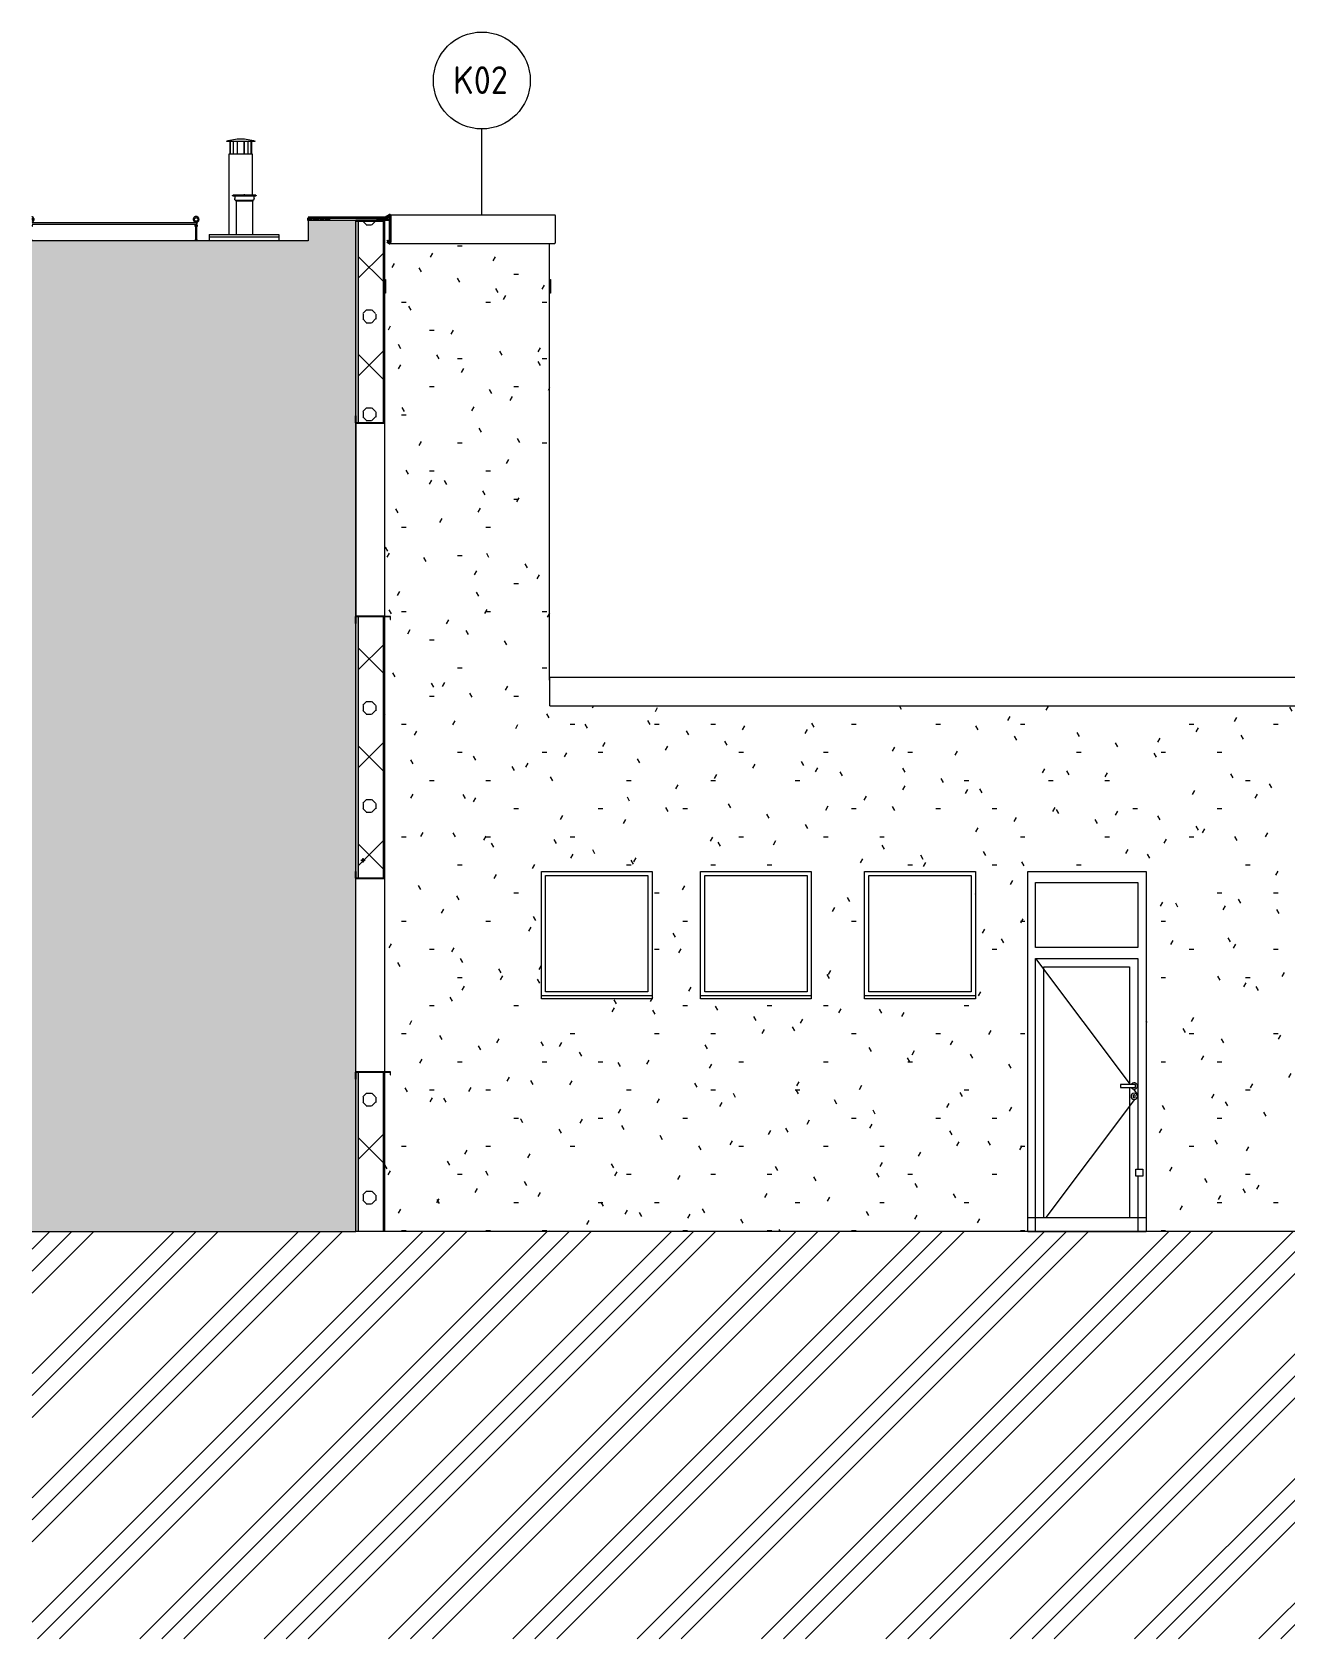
# Model space of a CAD drawing. Header units: millimetres. Extents: x -19993 to 479964, y -45352 to 20466.
# Drawn here: x 161221 to 170269, y -713 to 10891 of the extents above; entities that cross this region are included whole.
import ezdxf

# ---------------------------------------------------------------- set-up
doc = ezdxf.new("R2010")
doc.units = ezdxf.units.MM
for name, color, linetype, lineweight in [('A-DETL-GENF', 92, 'Continuous', 9), ('A-DETL-THIN', 151, 'Continuous', 9), ('A-FLOR', 192, 'Continuous', 9), ('A-FLOR-HRAL', 11, 'Continuous', 9), ('A-GENM', 13, 'Continuous', 9), ('A-GLAZ', 151, 'Continuous', 9), ('A-ROOF', 132, 'Continuous', 9), ('A-ROOF-IDEN', 132, 'Continuous', 9), ('A-ROOF-MCUT', 132, 'Continuous', 35), ('A-ROOF-OTLN', 132, 'Continuous', 9), ('A-ROOF-PATT', 132, 'Continuous', 35), ('A-WALL', 113, 'Continuous', 9), ('A-WALL-PATT', 111, 'Continuous', 25), ('E-POWR-CNTR', 130, 'Continuous', 9), ('E-POWR-RISE', 130, 'Continuous', 9), ('M-EQPM', 50, 'Continuous', 9), ('M-HVAC-CDFF', 50, 'Continuous', 9), ('Q-SPCQ', 91, 'Continuous', 9)]:
    doc.layers.add(name, color=color, linetype=linetype, lineweight=lineweight)
doc.styles.add('ISOCPEUR', font='isocpeur.ttf', dxfattribs={"width": 0.9, "height": 200})
pattern_1 = [(0, (246386.84, 0), (812.8, 203.2), [33.528, -576.072, 33.528, -576.072, -3251.2]), (0, (246386.84, 0), (812.8, 203.2), [-1219.2, 33.528, -1185.672, 33.528, -576.072, -1422.4]), (0, (246386.84, 0), (812.8, 203.2), [-3048, 33.528, -372.872, 33.528, -982.472]), (120, (246691.64, 101.6), (-582.37636, 602.30545), [33.528, -576.072, 33.528, -576.072, -3251.2]), (120, (246691.64, 101.6), (-582.37636, 602.30545), [-1219.2, 33.528, -1185.672, 33.528, -576.072, -1422.4]), (120, (246691.64, 101.6), (-582.37636, 602.30545), [-3048, 33.528, -372.872, 33.528, -982.472]), (240, (246793.24, 508), (-230.42364, -805.50545), [33.528, -576.072, 33.528, -576.072, -3251.2]), (240, (246793.24, 508), (-230.42364, -805.50545), [-1219.2, 33.528, -1185.672, 33.528, -576.072, -1422.4]), (240, (246793.24, 508), (-230.42364, -805.50545), [-3048, 33.528, -372.872, 33.528, -982.472])]
pattern_2 = [(45, (246386.84, 0), (0, 707.1054), []), (315, (246386.84, 0), (707.1054, 0), []), (270, (246694.2, 19.13), (353.543, -353.543), [38.278, -668.833]), (270, (246786.6, 19.13), (353.543, -353.543), [38.278, -668.833]), (0, (246720, 46.2), (353.543, 353.543), [38.278, -668.833]), (0, (246720, -46.2), (353.543, 353.543), [38.278, -668.833]), (45, (246694.2, 19.13), (0, 707.1054), [38.278, -461.721]), (45, (246759.53, -46.2), (0, 707.1054), [38.278, -461.721]), (315, (246759.53, 46.2), (707.1054, 0), [38.278, -461.721]), (315, (246694.2, -19.13), (707.1054, 0), [38.278, -461.721])]

# ---------------------------------------------------------------- blocks, each defined once
blk = doc.blocks.new('OKNO_1k_nadsvetlik - OKNO_1k_nadsvetlik_900 x 1500-1969459-VB2-Z-Nový')
at = {"layer": 'A-GLAZ', "lineweight": 25}
for p, q in [((-17334, 4780), (-17334, 4830)), ((-17334, 3330), (-17334, 3380))]:
    blk.add_line(p, q, dxfattribs=at)
at = {"layer": 'A-GLAZ'}
blk.add_line((-17334, 3382), (-17334, 4780), dxfattribs=at)
blk = doc.blocks.new('parapet_ext - parapet_ext-1802001-VB2-Z-Nový')
at = {"layer": 'Q-SPCQ'}
for p, q in [((-17085, 3382), (-17335, 3382)), ((-17335, 3380), (-17087, 3380)), ((-17087, 3380), (-17087, 3360)), ((-17085, 3360), (-17085, 3382)), ((-17087, 3360), (-17085, 3360))]:
    blk.add_line(p, q, dxfattribs=at)
blk = doc.blocks.new('OKNO_1k_nadsvetlik - OKNO_1k_nadsvetlik_900 x 1500-1969499-VB2-Z-Nový')
at = {"layer": 'A-GLAZ', "lineweight": 25}
for p, q in [((-17334, 8070), (-17334, 8120)), ((-17334, 6620), (-17334, 6670))]:
    blk.add_line(p, q, dxfattribs=at)
at = {"layer": 'A-GLAZ'}
blk.add_line((-17334, 8070), (-17334, 6672), dxfattribs=at)
blk = doc.blocks.new('parapet_ext - parapet_ext-1802020-VB2-Z-Nový')
at = {"layer": 'Q-SPCQ'}
for p, q in [((-17085, 6672), (-17335, 6672)), ((-17335, 6670), (-17087, 6670)), ((-17087, 6670), (-17087, 6650)), ((-17087, 6650), (-17085, 6650)), ((-17085, 6650), (-17085, 6672))]:
    blk.add_line(p, q, dxfattribs=at)
blk = doc.blocks.new('Zábradlí - Záchytný systém kotva-1301747-VB2-Z-Nový')
at = {"layer": 'A-FLOR-HRAL'}
for p, q in [((-18498, 9497), (-18498, 9489)), ((-18498, 9497), (-18498, 9497)), ((-18478, 9497), (-18498, 9497)), ((-18498, 9489), (-18478, 9489)), ((-18498, 9489), (-18498, 9489)), ((-18493, 9489), (-18493, 9386)), ((-18483, 9386), (-18483, 9489)), ((-18478, 9497), (-18479, 9497)), ((-18479, 9489), (-18478, 9489)), ((-18478, 9489), (-18478, 9497)), ((-18500, 9386), (-18500, 9384)), ((-18500, 9386), (-18500, 9386)), ((-18476, 9386), (-18500, 9386)), ((-18476, 9386), (-18477, 9386)), ((-18476, 9384), (-18476, 9386))]:
    blk.add_line(p, q, dxfattribs=at)
at = {"layer": 'A-FLOR-HRAL', "flags": 128}
for points in [[(-18467, 9539), (-18467, 9540), (-18468, 9541), (-18468, 9541), (-18468, 9542), (-18468, 9543), (-18468, 9544), (-18468, 9545), (-18468, 9545), (-18469, 9546), (-18469, 9547), (-18469, 9548), (-18470, 9548), (-18470, 9549), (-18471, 9550), (-18471, 9551), (-18472, 9551), (-18472, 9552), (-18473, 9553), (-18473, 9553), (-18474, 9554), (-18474, 9554), (-18475, 9555), (-18476, 9555), (-18476, 9556), (-18477, 9556), (-18478, 9557), (-18478, 9557), (-18479, 9558), (-18480, 9558), (-18481, 9558), (-18482, 9559), (-18482, 9559), (-18483, 9559), (-18484, 9559), (-18485, 9559), (-18486, 9560), (-18486, 9560), (-18487, 9560), (-18488, 9560), (-18489, 9560), (-18490, 9560), (-18491, 9560), (-18491, 9560), (-18492, 9559), (-18493, 9559), (-18494, 9559), (-18495, 9559), (-18495, 9558), (-18496, 9558), (-18497, 9558), (-18498, 9557), (-18499, 9557), (-18499, 9557), (-18500, 9556), (-18501, 9556), (-18501, 9555), (-18502, 9555), (-18503, 9554), (-18503, 9554), (-18504, 9553), (-18504, 9552), (-18505, 9552), (-18505, 9551), (-18506, 9550), (-18506, 9550), (-18507, 9549), (-18507, 9548), (-18507, 9547), (-18508, 9547), (-18508, 9546), (-18508, 9545), (-18509, 9544), (-18509, 9543), (-18509, 9543), (-18509, 9542), (-18509, 9541), (-18509, 9540), (-18509, 9539), (-18509, 9539)], [(-18509, 9539), (-18509, 9538), (-18509, 9537), (-18509, 9536), (-18509, 9536), (-18509, 9535), (-18509, 9534), (-18508, 9533), (-18508, 9532), (-18508, 9531), (-18508, 9531), (-18507, 9530), (-18507, 9529), (-18506, 9528), (-18506, 9528), (-18506, 9527), (-18505, 9526), (-18505, 9526), (-18504, 9525), (-18504, 9524), (-18503, 9524), (-18502, 9523), (-18502, 9523), (-18501, 9522), (-18500, 9522), (-18500, 9521), (-18499, 9521), (-18498, 9520), (-18497, 9520), (-18497, 9520), (-18496, 9519), (-18495, 9519), (-18494, 9519), (-18494, 9519), (-18493, 9518), (-18492, 9518), (-18491, 9518), (-18490, 9518), (-18489, 9518), (-18489, 9518), (-18488, 9518), (-18487, 9518), (-18486, 9518), (-18485, 9518), (-18484, 9518), (-18484, 9518), (-18483, 9519), (-18482, 9519), (-18481, 9519), (-18480, 9519), (-18480, 9520), (-18479, 9520), (-18478, 9521), (-18477, 9521), (-18477, 9521), (-18476, 9522), (-18475, 9522), (-18475, 9523), (-18474, 9524), (-18474, 9524), (-18473, 9525), (-18472, 9525), (-18472, 9526), (-18471, 9527), (-18471, 9527), (-18470, 9528), (-18470, 9529), (-18470, 9530), (-18469, 9530), (-18469, 9531), (-18469, 9532), (-18468, 9533), (-18468, 9533), (-18468, 9534), (-18468, 9535), (-18468, 9536), (-18468, 9537), (-18467, 9538), (-18467, 9538), (-18467, 9539)], [(-18501, 9539), (-18501, 9539), (-18501, 9540), (-18501, 9540), (-18501, 9541), (-18501, 9541), (-18501, 9542), (-18501, 9542), (-18501, 9543), (-18500, 9543), (-18500, 9544), (-18500, 9544), (-18500, 9545), (-18500, 9545), (-18499, 9546), (-18499, 9546), (-18499, 9547), (-18498, 9547), (-18498, 9547), (-18498, 9548), (-18497, 9548), (-18497, 9548), (-18497, 9549), (-18496, 9549), (-18496, 9549), (-18495, 9550), (-18495, 9550), (-18494, 9550), (-18494, 9550), (-18493, 9551), (-18493, 9551), (-18493, 9551), (-18492, 9551), (-18492, 9551), (-18491, 9551), (-18491, 9552), (-18490, 9552), (-18490, 9552), (-18489, 9552), (-18488, 9552), (-18488, 9552), (-18487, 9552), (-18487, 9552), (-18486, 9552), (-18486, 9552), (-18485, 9551), (-18485, 9551), (-18484, 9551), (-18484, 9551), (-18483, 9551), (-18483, 9551), (-18483, 9550), (-18482, 9550), (-18482, 9550), (-18481, 9550), (-18481, 9549), (-18480, 9549), (-18480, 9549), (-18480, 9548), (-18479, 9548), (-18479, 9548), (-18478, 9547), (-18478, 9547), (-18478, 9546), (-18478, 9546), (-18477, 9545), (-18477, 9545), (-18477, 9545), (-18477, 9544), (-18476, 9544), (-18476, 9543), (-18476, 9543), (-18476, 9542), (-18476, 9542), (-18476, 9541), (-18476, 9541), (-18476, 9540), (-18475, 9540), (-18475, 9539), (-18475, 9539)], [(-18475, 9539), (-18475, 9538), (-18475, 9538), (-18476, 9537), (-18476, 9537), (-18476, 9536), (-18476, 9536), (-18476, 9535), (-18476, 9535), (-18476, 9534), (-18476, 9534), (-18477, 9533), (-18477, 9533), (-18477, 9532), (-18477, 9532), (-18478, 9532), (-18478, 9531), (-18478, 9531), (-18479, 9530), (-18479, 9530), (-18479, 9530), (-18480, 9529), (-18480, 9529), (-18481, 9529), (-18481, 9528), (-18481, 9528), (-18482, 9528), (-18482, 9527), (-18483, 9527), (-18483, 9527), (-18484, 9527), (-18484, 9527), (-18485, 9526), (-18485, 9526), (-18486, 9526), (-18486, 9526), (-18487, 9526), (-18487, 9526), (-18488, 9526), (-18488, 9526), (-18489, 9526), (-18489, 9526), (-18490, 9526), (-18490, 9526), (-18491, 9526), (-18491, 9526), (-18492, 9526), (-18492, 9527), (-18493, 9527), (-18493, 9527), (-18494, 9527), (-18494, 9527), (-18495, 9528), (-18495, 9528), (-18496, 9528), (-18496, 9528), (-18496, 9529), (-18497, 9529), (-18497, 9529), (-18498, 9530), (-18498, 9530), (-18498, 9531), (-18499, 9531), (-18499, 9531), (-18499, 9532), (-18499, 9532), (-18500, 9533), (-18500, 9533), (-18500, 9534), (-18500, 9534), (-18501, 9535), (-18501, 9535), (-18501, 9536), (-18501, 9536), (-18501, 9537), (-18501, 9537), (-18501, 9538), (-18501, 9538), (-18501, 9539), (-18501, 9539)]]:
    blk.add_lwpolyline(points, dxfattribs=at)
blk = doc.blocks.new('Zábradlí - Záchytný systém kotva-V25-VB2-Z-Nový')
at = {"layer": 'A-FLOR-HRAL'}
for p, q in [((-19670, 9489), (-19670, 9497)), ((-19670, 9497), (-19670, 9497)), ((-19670, 9489), (-19670, 9489)), ((-19668, 9384), (-19668, 9386)), ((-19668, 9386), (-19668, 9386))]:
    blk.add_line(p, q, dxfattribs=at)
at = {"layer": 'A-FLOR-HRAL', "flags": 128}
for points in [[(-19673, 9545), (-19673, 9545), (-19673, 9544), (-19672, 9544), (-19672, 9543), (-19672, 9542), (-19672, 9542), (-19672, 9541), (-19672, 9541), (-19672, 9540), (-19672, 9540), (-19672, 9539), (-19672, 9539)], [(-19672, 9539), (-19672, 9538), (-19672, 9538), (-19672, 9537), (-19672, 9537), (-19672, 9536), (-19672, 9536), (-19672, 9535), (-19672, 9534), (-19672, 9534), (-19673, 9533), (-19673, 9533), (-19673, 9533)]]:
    blk.add_lwpolyline(points, dxfattribs=at)
blk = doc.blocks.new('Zábradlí - Záchytný systém kotva-V26-VB2-Z-Nový')
at = {"layer": 'A-FLOR-HRAL'}
for p, q in [((-19670, 9497), (-19673, 9497)), ((-19673, 9489), (-19670, 9489)), ((-19670, 9489), (-19670, 9497)), ((-19670, 9497), (-19670, 9497)), ((-19670, 9489), (-19670, 9489)), ((-19668, 9386), (-19673, 9386)), ((-19668, 9384), (-19668, 9386)), ((-19668, 9386), (-19668, 9386))]:
    blk.add_line(p, q, dxfattribs=at)
at = {"layer": 'A-FLOR-HRAL', "flags": 128}
for points in [[(-19659, 9539), (-19659, 9540), (-19659, 9541), (-19659, 9541), (-19659, 9542), (-19659, 9543), (-19659, 9544), (-19660, 9545), (-19660, 9545), (-19660, 9546), (-19661, 9547), (-19661, 9548), (-19661, 9548), (-19662, 9549), (-19662, 9550), (-19663, 9551), (-19663, 9551), (-19664, 9552), (-19664, 9553), (-19665, 9553), (-19665, 9554), (-19666, 9554), (-19666, 9555), (-19667, 9555), (-19668, 9556), (-19668, 9556), (-19669, 9557), (-19670, 9557), (-19671, 9558), (-19671, 9558), (-19672, 9558), (-19673, 9559)], [(-19673, 9550), (-19673, 9550), (-19672, 9549), (-19672, 9549), (-19671, 9549), (-19671, 9548), (-19671, 9548), (-19670, 9548), (-19670, 9547), (-19670, 9547), (-19669, 9546), (-19669, 9546), (-19669, 9545), (-19668, 9545), (-19668, 9545), (-19668, 9544), (-19668, 9544), (-19668, 9543), (-19667, 9543), (-19667, 9542), (-19667, 9542), (-19667, 9541), (-19667, 9541), (-19667, 9540), (-19667, 9540), (-19667, 9539), (-19667, 9539)], [(-19667, 9539), (-19667, 9538), (-19667, 9538), (-19667, 9537), (-19667, 9537), (-19667, 9536), (-19667, 9536), (-19667, 9535), (-19668, 9535), (-19668, 9534), (-19668, 9534), (-19668, 9533), (-19668, 9533), (-19669, 9532), (-19669, 9532), (-19669, 9532), (-19669, 9531), (-19670, 9531), (-19670, 9530), (-19670, 9530), (-19671, 9530), (-19671, 9529), (-19672, 9529), (-19672, 9529), (-19672, 9528), (-19673, 9528)], [(-19673, 9519), (-19673, 9519), (-19672, 9519), (-19671, 9520), (-19670, 9520), (-19670, 9521), (-19669, 9521), (-19668, 9521), (-19667, 9522), (-19667, 9522), (-19666, 9523), (-19666, 9524), (-19665, 9524), (-19664, 9525), (-19664, 9525), (-19663, 9526), (-19663, 9527), (-19662, 9527), (-19662, 9528), (-19661, 9529), (-19661, 9530), (-19661, 9530), (-19660, 9531), (-19660, 9532), (-19660, 9533), (-19660, 9533), (-19659, 9534), (-19659, 9535), (-19659, 9536), (-19659, 9537), (-19659, 9538), (-19659, 9538), (-19659, 9539)]]:
    blk.add_lwpolyline(points, dxfattribs=at)
blk = doc.blocks.new('Zábradlí - Zábradlí-1236183-VB2-Z-Nový')
at = {"layer": 'A-FLOR-HRAL'}
for p, q in [((-18488, 9515), (-19673, 9515)), ((-19673, 9505), (-18488, 9505))]:
    blk.add_line(p, q, dxfattribs=at)
for points, knots in [([(-18488, 9515), (-18488, 9515), (-18488, 9515), (-18487, 9515), (-18486, 9515), (-18486, 9514), (-18485, 9514), (-18484, 9513), (-18483, 9511), (-18483, 9510), (-18483, 9510)], [0.5, 0.5, 0.5, 0.5, 0.5416667, 0.5833333, 0.625, 0.6666667, 0.75, 0.8333333, 0.9166667, 1, 1, 1, 1]), ([(-18483, 9510), (-18483, 9510), (-18483, 9509), (-18484, 9507), (-18485, 9506), (-18486, 9506), (-18486, 9505), (-18487, 9505), (-18488, 9505), (-18488, 9505), (-18488, 9505)], [0, 0, 0, 0, 0.0833333, 0.1666667, 0.25, 0.3333333, 0.375, 0.4166667, 0.4583333, 0.5, 0.5, 0.5, 0.5])]:
    blk.add_open_spline(points, degree=3, knots=knots, dxfattribs=at)
for name in ['Zábradlí - Záchytný systém kotva-V26-VB2-Z-Nový', 'Zábradlí - Záchytný systém kotva-V25-VB2-Z-Nový', 'Zábradlí - Záchytný systém kotva-1301747-VB2-Z-Nový']:
    blk.add_blockref(name, (0, 0))
blk = doc.blocks.new('Typ horního madla - Horní madlo_Vnitřní_-1236188-VB2-Z-Nový')
at = {"layer": 'A-FLOR-HRAL'}
for p, q in [((-18488, 9515), (-19673, 9515)), ((-19673, 9505), (-18488, 9505))]:
    blk.add_line(p, q, dxfattribs=at)
for points, knots in [([(-18488, 9515), (-18488, 9515), (-18488, 9515), (-18487, 9515), (-18486, 9515), (-18486, 9514), (-18485, 9514), (-18484, 9513), (-18483, 9511), (-18483, 9510), (-18483, 9510)], [0.5, 0.5, 0.5, 0.5, 0.5416667, 0.5833333, 0.625, 0.6666667, 0.75, 0.8333333, 0.9166667, 1, 1, 1, 1]), ([(-18483, 9510), (-18483, 9510), (-18483, 9509), (-18484, 9507), (-18485, 9506), (-18486, 9506), (-18486, 9505), (-18487, 9505), (-18488, 9505), (-18488, 9505), (-18488, 9505)], [0, 0, 0, 0, 0.0833333, 0.1666667, 0.25, 0.3333333, 0.375, 0.4166667, 0.4583333, 0.5, 0.5, 0.5, 0.5])]:
    blk.add_open_spline(points, degree=3, knots=knots, dxfattribs=at)
blk = doc.blocks.new('OKNO_dvere vchod_1k_nadsvetlik - vstupni dvere 1100_2435 2-1384119-VB2-Z-Nový')
at = {"layer": 'A-GLAZ'}
for p, q in [((-12426, 4280), (-12426, 4750)), ((-12426, 4750), (-11686, 4750)), ((-11686, 4750), (-11686, 4280)), ((-11686, 4280), (-12426, 4280)), ((-12426, 2230), (-12426, 4200)), ((-12426, 4200), (-11686, 4200)), ((-12426, 4200), (-11742, 3290)), ((-11686, 4200), (-11686, 2680)), ((-12366, 2330), (-12366, 4140)), ((-12366, 4140), (-11746, 4140)), ((-11746, 4140), (-11746, 3290)), ((-11813, 3290), (-11813, 3270)), ((-11703, 3290), (-11813, 3290)), ((-11813, 3270), (-11703, 3270)), ((-11746, 3270), (-11746, 2330)), ((-11718, 3258), (-11686, 3215)), ((-11703, 3270), (-11703, 3290)), ((-11710, 3182), (-12351, 2330)), ((-11717, 3197), (-11717, 3213)), ((-11709, 3213), (-11709, 3197)), ((-11686, 3215), (-11690, 3209)), ((-11686, 2630), (-11686, 2230)), ((-12481, 2230), (-11626, 2230))]:
    blk.add_line(p, q, dxfattribs=at)
for centre, radius, start, end in [((-11713, 3280), 23, 0, 154.0561), ((-11713, 3280), 23, 205.9439, 0), ((-11713, 3205), 23, 0, 180), ((-11713, 3205), 23, 180, 0), ((-11713, 3213), 4, 0, 180), ((-11713, 3197), 4, 180, 0)]:
    blk.add_arc(centre, radius, start, end, dxfattribs=at)
blk = doc.blocks.new('DPS_vetrání_nová - Typ 1-1348339-VB2-Z-Nový')
at = {"layer": 'M-EQPM', "color": 11}
for p, q in [((-15935, 9106), (-15930, 9106)), ((-15930, 9106), (-15930, 9006)), ((-15930, 9006), (-15935, 9006))]:
    blk.add_line(p, q, dxfattribs=at)
blk = doc.blocks.new('OKNO_1k - OKNO_1k_900x1000-2034286-VB2-Z-Nový')
at = {"layer": 'A-GLAZ'}
for p, q in [((-14815, 3960), (-14815, 4800)), ((-14815, 4800), (-14075, 4800)), ((-14075, 4800), (-14075, 3960)), ((-14075, 3960), (-14815, 3960))]:
    blk.add_line(p, q, dxfattribs=at)
blk = doc.blocks.new('parapet_ext - parapet_ext-V27-VB2-Z-Nový')
at = {"layer": 'Q-SPCQ'}
for p, q in [((-14845, 3910), (-14845, 3932)), ((-14045, 3932), (-14845, 3932)), ((-14045, 3910), (-14845, 3910)), ((-14045, 3932), (-14045, 3910))]:
    blk.add_line(p, q, dxfattribs=at)
blk = doc.blocks.new('Komín3 - Komín3-1950367-VB2-Z-Nový')
at = {"layer": 'M-HVAC-CDFF'}
for p, q in [((-18269, 10104), (-18166, 10104)), ((-18246, 10104), (-18246, 10010)), ((-18241, 10010), (-18241, 10104)), ((-18219, 10010), (-18219, 10104)), ((-18193, 10104), (-18193, 10010)), ((-18190, 10010), (-18190, 10104)), ((-18166, 10104), (-18064, 10104)), ((-18142, 10010), (-18142, 10104)), ((-18140, 10010), (-18140, 10104)), ((-18114, 10104), (-18114, 10010)), ((-18092, 10010), (-18092, 10104)), ((-18087, 10010), (-18087, 10104)), ((-18251, 10010), (-18251, 9430)), ((-18166, 10010), (-18251, 10010)), ((-18081, 10010), (-18166, 10010)), ((-18081, 9714), (-18081, 10010))]:
    blk.add_line(p, q, dxfattribs=at)
at = {"layer": 'M-HVAC-CDFF', "flags": 128}
for points in [[(-18270, 10104), (-18257, 10108), (-18244, 10112), (-18231, 10114), (-18218, 10117), (-18205, 10119), (-18192, 10120), (-18178, 10121), (-18166, 10121)], [(-18166, 10121), (-18153, 10121), (-18140, 10120), (-18126, 10118), (-18113, 10117), (-18100, 10114), (-18087, 10111), (-18074, 10108), (-18062, 10104)]]:
    blk.add_lwpolyline(points, dxfattribs=at)
blk = doc.blocks.new('Komín4 - Komín4-1953879-VB2-Z-Nový')
at = {"layer": 'M-HVAC-CDFF'}
for p, q in [((-18224, 9710), (-18140, 9710)), ((-18224, 9710), (-18214, 9710)), ((-18210, 9713), (-18140, 9713)), ((-18210, 9710), (-18210, 9690)), ((-18205, 9678), (-18140, 9678)), ((-18200, 9670), (-18200, 9430)), ((-18199, 9670), (-18200, 9670)), ((-18187, 9670), (-18198, 9670)), ((-18186, 9670), (-18187, 9670)), ((-18167, 9670), (-18186, 9670)), ((-18164, 9670), (-18168, 9670)), ((-18140, 9670), (-18164, 9670)), ((-18149, 9715), (-18140, 9715)), ((-18140, 9715), (-18131, 9715)), ((-18140, 9713), (-18119, 9713)), ((-18140, 9710), (-18056, 9710)), ((-18140, 9678), (-18075, 9678)), ((-18116, 9670), (-18140, 9670)), ((-18113, 9670), (-18116, 9670)), ((-18094, 9670), (-18113, 9670)), ((-18108, 9713), (-18070, 9713)), ((-18093, 9670), (-18095, 9670)), ((-18082, 9670), (-18093, 9670)), ((-18080, 9670), (-18081, 9670)), ((-18080, 9430), (-18080, 9670)), ((-18070, 9690), (-18070, 9710)), ((-18066, 9710), (-18056, 9710))]:
    blk.add_line(p, q, dxfattribs=at)
at = {"layer": 'M-HVAC-CDFF', "flags": 128}
for points in [[(-18225, 9710), (-18225, 9710), (-18225, 9710), (-18225, 9710), (-18225, 9710), (-18225, 9711), (-18225, 9711), (-18225, 9711), (-18225, 9711), (-18225, 9711), (-18225, 9711), (-18225, 9711), (-18225, 9711), (-18225, 9711), (-18225, 9711), (-18225, 9712), (-18225, 9712), (-18225, 9712), (-18224, 9712), (-18224, 9712), (-18224, 9712), (-18224, 9712), (-18224, 9712), (-18224, 9712), (-18224, 9712), (-18224, 9712), (-18224, 9712), (-18224, 9712), (-18224, 9712), (-18223, 9712), (-18223, 9713), (-18223, 9713), (-18223, 9713), (-18223, 9713), (-18223, 9713), (-18223, 9713), (-18223, 9713), (-18223, 9713), (-18223, 9713), (-18222, 9713), (-18222, 9713)], [(-18222, 9713), (-18222, 9713), (-18222, 9713), (-18222, 9713), (-18221, 9713), (-18221, 9713), (-18220, 9713), (-18219, 9713), (-18218, 9713), (-18217, 9713), (-18216, 9713), (-18215, 9713), (-18213, 9713), (-18212, 9713), (-18210, 9713), (-18208, 9713), (-18206, 9713), (-18205, 9713)], [(-18140, 9713), (-18143, 9713), (-18147, 9713), (-18150, 9713), (-18153, 9713), (-18156, 9713), (-18160, 9713), (-18163, 9713), (-18166, 9713), (-18169, 9713), (-18172, 9713), (-18175, 9713), (-18178, 9713), (-18181, 9713), (-18184, 9713), (-18187, 9713), (-18189, 9713), (-18192, 9713), (-18194, 9713), (-18197, 9713), (-18199, 9713), (-18201, 9713), (-18204, 9713), (-18206, 9713), (-18208, 9713), (-18209, 9713), (-18211, 9713), (-18213, 9713), (-18214, 9713), (-18216, 9713), (-18217, 9713), (-18218, 9713), (-18219, 9713), (-18220, 9713), (-18221, 9713), (-18221, 9713), (-18222, 9713), (-18222, 9713), (-18222, 9713), (-18222, 9713), (-18222, 9713)], [(-18210, 9713), (-18210, 9713), (-18210, 9713), (-18210, 9713), (-18210, 9713), (-18210, 9713), (-18210, 9713), (-18210, 9713), (-18210, 9714), (-18210, 9714), (-18210, 9714), (-18210, 9714), (-18210, 9714), (-18210, 9714), (-18210, 9714), (-18210, 9714), (-18210, 9714), (-18210, 9714), (-18209, 9715), (-18209, 9715), (-18209, 9715), (-18209, 9715), (-18209, 9715), (-18209, 9715), (-18209, 9715), (-18209, 9715), (-18209, 9715), (-18209, 9715), (-18209, 9715), (-18208, 9715), (-18208, 9715), (-18208, 9715), (-18208, 9715), (-18208, 9715), (-18208, 9715), (-18208, 9715), (-18208, 9715), (-18208, 9715), (-18208, 9715), (-18207, 9715), (-18207, 9715)], [(-18205, 9678), (-18205, 9679), (-18206, 9679), (-18206, 9680), (-18206, 9680), (-18207, 9680), (-18207, 9681), (-18208, 9681), (-18208, 9682), (-18208, 9682), (-18208, 9683), (-18209, 9683), (-18209, 9684), (-18209, 9684), (-18209, 9685), (-18210, 9685), (-18210, 9686), (-18210, 9687), (-18210, 9687), (-18210, 9688), (-18210, 9688), (-18210, 9689), (-18210, 9689), (-18210, 9690)], [(-18207, 9715), (-18207, 9715), (-18207, 9715), (-18207, 9715), (-18207, 9715), (-18206, 9715), (-18205, 9715), (-18205, 9715), (-18204, 9715), (-18203, 9715), (-18202, 9715), (-18201, 9715), (-18200, 9715), (-18198, 9715), (-18197, 9715), (-18196, 9715), (-18194, 9715), (-18192, 9715), (-18191, 9715), (-18189, 9715), (-18187, 9715), (-18185, 9715), (-18183, 9715), (-18181, 9715), (-18179, 9715), (-18176, 9715), (-18174, 9715), (-18172, 9715), (-18169, 9715), (-18167, 9715), (-18164, 9715), (-18162, 9715), (-18159, 9715), (-18157, 9715), (-18154, 9715), (-18152, 9715), (-18149, 9715)], [(-18140, 9715), (-18143, 9715), (-18145, 9715), (-18148, 9715), (-18151, 9715), (-18153, 9715), (-18156, 9715), (-18159, 9715), (-18161, 9715), (-18164, 9715), (-18166, 9715), (-18169, 9715), (-18171, 9715), (-18174, 9715), (-18176, 9715), (-18178, 9715), (-18180, 9715), (-18182, 9715), (-18184, 9715), (-18186, 9715), (-18188, 9715), (-18190, 9715), (-18192, 9715), (-18194, 9715), (-18195, 9715), (-18197, 9715), (-18198, 9715), (-18199, 9715), (-18201, 9715), (-18202, 9715), (-18203, 9715), (-18204, 9715), (-18205, 9715), (-18205, 9715), (-18206, 9715), (-18206, 9715), (-18207, 9715), (-18207, 9715), (-18207, 9715), (-18207, 9715), (-18207, 9715)], [(-18200, 9670), (-18200, 9670), (-18200, 9671), (-18200, 9671), (-18200, 9672), (-18200, 9672), (-18200, 9672), (-18201, 9673), (-18201, 9673), (-18201, 9674), (-18201, 9674), (-18201, 9674), (-18201, 9675), (-18201, 9675), (-18202, 9675), (-18202, 9676), (-18202, 9676), (-18202, 9676), (-18203, 9677), (-18203, 9677), (-18203, 9677), (-18203, 9677), (-18204, 9678), (-18204, 9678), (-18204, 9678), (-18205, 9678), (-18205, 9678)], [(-18151, 9715), (-18150, 9716), (-18149, 9716), (-18148, 9717), (-18147, 9717), (-18146, 9717), (-18145, 9717), (-18144, 9717), (-18143, 9718), (-18142, 9718), (-18141, 9718), (-18140, 9718)], [(-18140, 9718), (-18139, 9718), (-18138, 9718), (-18137, 9718), (-18136, 9717), (-18135, 9717), (-18134, 9717), (-18133, 9717), (-18132, 9716), (-18131, 9716), (-18130, 9716), (-18130, 9715)], [(-18073, 9715), (-18073, 9715), (-18073, 9715), (-18073, 9715), (-18074, 9715), (-18074, 9715), (-18075, 9715), (-18075, 9715), (-18076, 9715), (-18077, 9715), (-18078, 9715), (-18079, 9715), (-18080, 9715), (-18082, 9715), (-18083, 9715), (-18085, 9715), (-18086, 9715), (-18088, 9715), (-18090, 9715), (-18091, 9715), (-18093, 9715), (-18095, 9715), (-18097, 9715), (-18099, 9715), (-18102, 9715), (-18104, 9715), (-18106, 9715), (-18108, 9715), (-18111, 9715), (-18113, 9715), (-18116, 9715), (-18118, 9715), (-18121, 9715), (-18123, 9715), (-18126, 9715), (-18129, 9715), (-18131, 9715), (-18134, 9715), (-18137, 9715), (-18139, 9715), (-18140, 9715)], [(-18058, 9713), (-18058, 9713), (-18058, 9713), (-18058, 9713), (-18059, 9713), (-18059, 9713), (-18060, 9713), (-18061, 9713), (-18062, 9713), (-18063, 9713), (-18064, 9713), (-18066, 9713), (-18067, 9713), (-18069, 9713), (-18070, 9713), (-18072, 9713), (-18074, 9713), (-18076, 9713), (-18078, 9713), (-18080, 9713), (-18083, 9713), (-18085, 9713), (-18088, 9713), (-18090, 9713), (-18093, 9713), (-18096, 9713), (-18098, 9713), (-18101, 9713), (-18104, 9713), (-18107, 9713), (-18110, 9713), (-18113, 9713), (-18117, 9713), (-18120, 9713), (-18123, 9713), (-18126, 9713), (-18129, 9713), (-18133, 9713), (-18136, 9713), (-18139, 9713), (-18140, 9713)], [(-18131, 9715), (-18129, 9715), (-18127, 9715), (-18124, 9715), (-18122, 9715), (-18119, 9715), (-18116, 9715), (-18114, 9715), (-18111, 9715), (-18109, 9715), (-18107, 9715), (-18104, 9715), (-18102, 9715), (-18100, 9715), (-18098, 9715), (-18096, 9715), (-18094, 9715), (-18092, 9715), (-18090, 9715), (-18088, 9715), (-18087, 9715), (-18085, 9715), (-18083, 9715), (-18082, 9715), (-18081, 9715), (-18080, 9715), (-18078, 9715), (-18077, 9715), (-18076, 9715), (-18076, 9715), (-18075, 9715), (-18074, 9715), (-18074, 9715), (-18073, 9715), (-18073, 9715), (-18073, 9715), (-18073, 9715), (-18073, 9715)], [(-18075, 9678), (-18076, 9678), (-18076, 9678), (-18076, 9678), (-18077, 9678), (-18077, 9677), (-18077, 9677), (-18078, 9677), (-18078, 9676), (-18078, 9676), (-18078, 9676), (-18079, 9675), (-18079, 9675), (-18079, 9675), (-18079, 9674), (-18079, 9674), (-18079, 9674), (-18080, 9673), (-18080, 9673), (-18080, 9673), (-18080, 9672), (-18080, 9672), (-18080, 9671), (-18080, 9671), (-18080, 9671), (-18080, 9670), (-18080, 9670)], [(-18075, 9713), (-18073, 9713), (-18071, 9713), (-18069, 9713), (-18068, 9713), (-18066, 9713), (-18065, 9713), (-18063, 9713), (-18062, 9713), (-18061, 9713), (-18060, 9713), (-18060, 9713), (-18059, 9713), (-18059, 9713), (-18058, 9713), (-18058, 9713), (-18058, 9713), (-18058, 9713)], [(-18070, 9690), (-18070, 9689), (-18070, 9688), (-18070, 9688), (-18070, 9687), (-18070, 9687), (-18071, 9686), (-18071, 9686), (-18071, 9685), (-18071, 9685), (-18071, 9684), (-18071, 9683), (-18072, 9683), (-18072, 9682), (-18072, 9682), (-18073, 9682), (-18073, 9681), (-18073, 9681), (-18074, 9680), (-18074, 9680), (-18074, 9679), (-18075, 9679), (-18075, 9679), (-18075, 9678)], [(-18073, 9715), (-18073, 9715), (-18073, 9715), (-18073, 9715), (-18072, 9715), (-18072, 9715), (-18072, 9715), (-18072, 9715), (-18072, 9715), (-18072, 9715), (-18072, 9715), (-18072, 9715), (-18072, 9715), (-18071, 9715), (-18071, 9715), (-18071, 9715), (-18071, 9715), (-18071, 9715), (-18071, 9715), (-18071, 9715), (-18071, 9715), (-18071, 9715), (-18071, 9714), (-18071, 9714), (-18071, 9714), (-18071, 9714), (-18070, 9714), (-18070, 9714), (-18070, 9714), (-18070, 9714), (-18070, 9714), (-18070, 9714), (-18070, 9713), (-18070, 9713), (-18070, 9713), (-18070, 9713), (-18070, 9713), (-18070, 9713), (-18070, 9713), (-18070, 9713), (-18070, 9713)], [(-18058, 9713), (-18058, 9713), (-18058, 9713), (-18058, 9713), (-18057, 9713), (-18057, 9713), (-18057, 9713), (-18057, 9713), (-18057, 9713), (-18057, 9713), (-18057, 9713), (-18057, 9712), (-18057, 9712), (-18056, 9712), (-18056, 9712), (-18056, 9712), (-18056, 9712), (-18056, 9712), (-18056, 9712), (-18056, 9712), (-18056, 9712), (-18056, 9712), (-18056, 9712), (-18056, 9712), (-18056, 9712), (-18056, 9711), (-18055, 9711), (-18055, 9711), (-18055, 9711), (-18055, 9711), (-18055, 9711), (-18055, 9711), (-18055, 9711), (-18055, 9711), (-18055, 9711), (-18055, 9710), (-18055, 9710), (-18055, 9710), (-18055, 9710), (-18055, 9710), (-18055, 9710)]]:
    blk.add_lwpolyline(points, dxfattribs=at)
blk = doc.blocks.new('BP_ZÁSTUPNÝ PRVEK - BP_ZÁSTUPNÝ PRVEK - Z04-2141336-VB2-Z-Nový')
at = {"layer": 'A-GENM', "color": 11}
for p, q in [((-11701, 2680), (-11651, 2680)), ((-11701, 2630), (-11701, 2680)), ((-11651, 2680), (-11651, 2630)), ((-11651, 2630), (-11701, 2630))]:
    blk.add_line(p, q, dxfattribs=at)
blk = doc.blocks.new('Popiska zakončení střešního pláště - Popiska okna_Bublina-1463073-VB2-Z-Nový')
at = {"layer": 'A-ROOF-IDEN'}
blk.add_circle((-10086, 7318), 350, dxfattribs=at)

msp = doc.modelspace()

# ---------------------------------------------------------------- hatches: boundary and pattern name
at = {"layer": 'A-DETL-GENF'}
msp.add_hatch(color=9, dxfattribs=at).paths.add_polyline_path([(162401, 2230), (163559, 2230), (163559, 9530), (163214, 9530), (163214, 9384), (161221, 9384), (161221, 2230)])
h = msp.add_hatch(dxfattribs=at)
h.set_pattern_fill('FP_44', style=0, pattern_type=2)
h.set_pattern_definition([(45, (246386.84, 0), (-449.013, 449.013), []), (45, (246545.6, 0), (0, 898.0256), []), (45, (246228.1, 0), (0, 898.0256), [])])
h.paths.add_polyline_path([(161221, -713), (180102, -713), (180102, 2230), (161221, 2230), (161221, 973)])
at = {"layer": 'A-ROOF-PATT', "lineweight": 9}
h = msp.add_hatch(dxfattribs=at)
h.set_pattern_fill('FP_65', color=11, angle=-90, style=0, pattern_type=2)
h.set_pattern_definition([(270, (157361.4, 9550), (1270, 8e-14), []), (270, (157371.6, 9550), (1270, 8e-14), []), (270, (157381.8, 9550), (1270, 8e-14), []), (270, (157391.9, 9550), (1270, 8e-14), []), (270, (157402.1, 9550), (1270, 8e-14), []), (270, (157412.2, 9550), (1270, 8e-14), []), (270, (157422.4, 9550), (1270, 8e-14), []), (270, (157432.6, 9550), (1270, 8e-14), []), (270, (157442.7, 9550), (1270, 8e-14), []), (270, (157452.9, 9550), (1270, 8e-14), []), (270, (157463, 9550), (1270, 8e-14), []), (270, (157473.2, 9550), (1270, 8e-14), []), (270, (157483.4, 9550), (1270, 8e-14), []), (270, (157493.5, 9550), (1270, 8e-14), []), (270, (157503.7, 9550), (1270, 8e-14), []), (270, (157513.8, 9550), (1270, 8e-14), []), (270, (157524, 9550), (1270, 8e-14), []), (270, (157534.2, 9550), (1270, 8e-14), []), (270, (157544.3, 9550), (1270, 8e-14), []), (270, (157554.5, 9550), (1270, 8e-14), []), (270, (157564.6, 9550), (1270, 8e-14), []), (270, (157574.8, 9550), (1270, 8e-14), []), (270, (157585, 9550), (1270, 8e-14), []), (270, (157595.1, 9550), (1270, 8e-14), []), (270, (157605.3, 9550), (1270, 8e-14), []), (270, (157615.4, 9550), (1270, 8e-14), []), (270, (157625.6, 9550), (1270, 8e-14), []), (270, (157635.8, 9550), (1270, 8e-14), []), (270, (157645.9, 9550), (1270, 8e-14), []), (270, (157656.1, 9550), (1270, 8e-14), []), (270, (157996.4, 9550), (1270, 8e-14), []), (270, (158006.6, 9550), (1270, 8e-14), []), (270, (158016.8, 9550), (1270, 8e-14), []), (270, (158026.9, 9550), (1270, 8e-14), []), (270, (158037.1, 9550), (1270, 8e-14), []), (270, (158047.2, 9550), (1270, 8e-14), []), (270, (158057.4, 9550), (1270, 8e-14), []), (270, (158067.6, 9550), (1270, 8e-14), []), (270, (158077.7, 9550), (1270, 8e-14), []), (270, (158087.9, 9550), (1270, 8e-14), []), (270, (158098, 9550), (1270, 8e-14), []), (270, (158108.2, 9550), (1270, 8e-14), []), (270, (158118.4, 9550), (1270, 8e-14), []), (270, (158128.5, 9550), (1270, 8e-14), []), (270, (158138.7, 9550), (1270, 8e-14), []), (270, (158148.8, 9550), (1270, 8e-14), []), (270, (158159, 9550), (1270, 8e-14), []), (270, (158169.2, 9550), (1270, 8e-14), []), (270, (158179.3, 9550), (1270, 8e-14), []), (270, (158189.5, 9550), (1270, 8e-14), []), (270, (158199.6, 9550), (1270, 8e-14), []), (270, (158209.8, 9550), (1270, 8e-14), []), (270, (158220, 9550), (1270, 8e-14), []), (270, (158230.1, 9550), (1270, 8e-14), []), (270, (158240.3, 9550), (1270, 8e-14), []), (270, (158250.4, 9550), (1270, 8e-14), []), (270, (158260.6, 9550), (1270, 8e-14), []), (270, (158270.8, 9550), (1270, 8e-14), []), (270, (158280.9, 9550), (1270, 8e-14), []), (270, (158291.1, 9550), (1270, 8e-14), [])])
h.paths.add_polyline_path([(163767, 9530), (163767, 9550), (163214, 9550), (163214, 9530), (163581, 9530)])
at = {"layer": 'A-WALL-PATT'}
h = msp.add_hatch(color=11, dxfattribs=at)
h.paths.add_polyline_path([(163579, 5120), (163579, 6670), (163559, 6670), (163559, 5120)])
h.paths.add_polyline_path([(163559, 8070), (163579, 8070), (163579, 9530), (163559, 9530), (163559, 8120)])
at = {"layer": 'A-WALL-PATT', "lineweight": 9}
h = msp.add_hatch(dxfattribs=at)
h.set_pattern_fill('FP_43', color=11, style=0, pattern_type=2)
h.set_pattern_definition(pattern_2)
h.paths.add_polyline_path([(163759, 5120), (163759, 6670), (163579, 6670), (163579, 5120), (163581, 5120)])
h.paths.add_polyline_path([(163581, 8070), (163759, 8070), (163759, 9530), (163579, 9530), (163579, 8070)])
h = msp.add_hatch(dxfattribs=at)
h.set_pattern_fill('FP_42', color=11, style=0, pattern_type=2)
h.set_pattern_definition(pattern_1)
h.paths.add_polyline_path([(164730, 2230), (164751, 2230), (164751, 6190), (164959, 6190), (164959, 9366), (163803, 9367), (163798, 9369), (163786, 9380), (163790, 9384), (163804, 9384), (163804, 9530), (163767, 9530), (163767, 9106), (163772, 9106), (163772, 9006), (163767, 9006), (163767, 6672), (163809, 6672), (163809, 6650), (163807, 6650), (163807, 6670), (163767, 6670), (163767, 3382), (163809, 3382), (163809, 3360), (163807, 3360), (163807, 3380), (163767, 3380), (163767, 2230)])
h.paths.add_polyline_path([(163806, 9366), (163805, 9366), (163804, 9371), (163803, 9370), (163805, 9366)])
h.paths.add_polyline_path([(163806, 9366), (163807, 9367), (163806, 9366)])
h = msp.add_hatch(dxfattribs=at)
h.set_pattern_fill('FP_42', color=11, style=0, pattern_type=2)
h.set_pattern_definition(pattern_1)
h.paths.add_polyline_path([(164755, 2230), (168413, 2230), (168413, 4830), (169268, 4830), (169268, 2230), (176608, 2230), (176608, 6026), (164960, 6026), (164959, 6190), (164751, 6190), (164751, 2230)])
h.paths.add_polyline_path([(175348, 3160), (173348, 3160), (173348, 4630), (175348, 4630), (175348, 3180)])
h.paths.add_polyline_path([(170648, 3160), (170648, 4630), (172648, 4630), (172648, 3160), (170661, 3160)])
h.paths.add_polyline_path([(164899, 3910), (164899, 4830), (165699, 4830), (165699, 3910), (165351, 3910)])
h.paths.add_polyline_path([(167234, 3910), (167234, 4830), (168034, 4830), (168034, 3910), (167248, 3910)])
h.paths.add_polyline_path([(166049, 3910), (166049, 4830), (166849, 4830), (166849, 3910), (166531, 3910)])
at = {"layer": 'A-WALL-PATT'}
h = msp.add_hatch(color=11, dxfattribs=at)
h.paths.add_polyline_path([(163559, 2230), (163579, 2230), (163579, 3380), (163559, 3380), (163559, 2659)])
h.paths.add_polyline_path([(163559, 4780), (163579, 4780), (163579, 5120), (163559, 5120), (163559, 4830)])
at = {"layer": 'A-WALL-PATT', "lineweight": 9}
h = msp.add_hatch(dxfattribs=at)
h.set_pattern_fill('FP_43', color=11, style=0, pattern_type=2)
h.set_pattern_definition(pattern_2)
h.paths.add_polyline_path([(163759, 2230), (163759, 3380), (163579, 3380), (163579, 2230), (163752, 2230)])
h.paths.add_polyline_path([(163581, 4780), (163759, 4780), (163759, 5120), (163579, 5120), (163579, 4780)])

# ---------------------------------------------------------------- linework, layer by layer
at = {"layer": 'A-DETL-THIN'}
for p, q in [((163559, 9530), (163214, 9530)), ((163214, 9530), (163214, 9384)), ((163559, 2230), (163559, 9530)), ((163214, 9384), (161221, 9384)), ((161221, 2230), (163559, 2230)), ((180102, 2230), (163559, 2230))]:
    msp.add_line(p, q, dxfattribs=at)
at = {"layer": 'A-FLOR'}
msp.add_line((168413, 2330), (169268, 2330), dxfattribs=at)
at = {"layer": 'A-ROOF', "color": 1, "lineweight": 35}
for p, q in [((163767, 9550), (163214, 9550)), ((163214, 9550), (163214, 9530)), ((163559, 9530), (163767, 9530)), ((163767, 9530), (163767, 9544))]:
    msp.add_line(p, q, dxfattribs=at)
at = {"layer": 'A-ROOF'}
for p, q in [((162499, 9430), (163004, 9430)), ((162499, 9430), (162499, 9410)), ((163004, 9430), (163004, 9410))]:
    msp.add_line(p, q, dxfattribs=at)
at = {"layer": 'A-ROOF', "color": 11}
msp.add_line((164959, 6210), (164959, 6190), dxfattribs=at)
at = {"layer": 'A-ROOF-IDEN'}
msp.add_line((164469, 9569), (164469, 10191), dxfattribs=at)
at = {"layer": 'A-ROOF-MCUT', "color": 1}
for p, q in [((163800, 9569), (163767, 9550)), ((163767, 9544), (163803, 9565)), ((163767, 9550), (163767, 9544)), ((163804, 9564), (163804, 9372)), ((163809, 9372), (163809, 9564)), ((163790, 9384), (163786, 9380)), ((163786, 9380), (163799, 9367)), ((163803, 9371), (163790, 9384))]:
    msp.add_line(p, q, dxfattribs=at)
for centre, radius, start, end in [((163803, 9564), 6, 0, 120), ((163803, 9564), 1, 0, 120), ((163803, 9372), 6, 225, 0), ((163803, 9372), 1, 225, 0)]:
    msp.add_arc(centre, radius, start, end, dxfattribs=at)
at = {"layer": 'A-ROOF-OTLN', "color": 11}
for p, q in [((163767, 9544), (163804, 9544)), ((164995, 9570), (163803, 9570)), ((165001, 9372), (165001, 9564)), ((163804, 9384), (163790, 9384)), ((163803, 9366), (164995, 9366)), ((176608, 6230), (164960, 6230)), ((164960, 6026), (164960, 6230)), ((164960, 6026), (176608, 6026))]:
    msp.add_line(p, q, dxfattribs=at)
for points, knots in [([(163809, 9564), (163809, 9564), (163809, 9565), (163809, 9566), (163808, 9567), (163808, 9567), (163808, 9568), (163807, 9568), (163807, 9569), (163806, 9569), (163806, 9569), (163806, 9569), (163805, 9570), (163805, 9570), (163804, 9570), (163804, 9570), (163804, 9570), (163803, 9570), (163803, 9570), (163802, 9570), (163801, 9570), (163801, 9569), (163800, 9569)], [0, 0, 0, 0, 0.125, 0.1875, 0.25, 0.3125, 0.34375, 0.375, 0.4375, 0.5, 0.53125, 0.5625, 0.59375, 0.625, 0.65625, 0.6875, 0.71875, 0.75, 0.78125, 0.8125, 0.875, 1, 1, 1, 1]), ([(163803, 9565), (163803, 9565), (163803, 9565), (163803, 9565), (163803, 9565), (163803, 9565)], [0, 0, 0, 0, 0.125, 0.1875, 0.25, 0.25, 0.25, 0.25]), ([(163804, 9565), (163804, 9565), (163804, 9565), (163804, 9565), (163804, 9564), (163804, 9564), (163804, 9564)], [0.5, 0.5, 0.5, 0.5, 0.5625, 0.625, 0.75, 0.875, 0.875, 0.875, 0.875]), ([(165001, 9564), (165001, 9564), (165001, 9565), (165000, 9566), (165000, 9567), (165000, 9567), (164999, 9568), (164999, 9568), (164998, 9569), (164998, 9569), (164997, 9569), (164997, 9569), (164997, 9570), (164996, 9570), (164996, 9570), (164995, 9570), (164995, 9570), (164995, 9570), (164995, 9570)], [0, 0, 0, 0, 0.125, 0.1875, 0.25, 0.3125, 0.34375, 0.375, 0.4375, 0.5, 0.53125, 0.5625, 0.59375, 0.625, 0.65625, 0.6875, 0.71875, 0.75, 0.75, 0.75, 0.75]), ([(163799, 9367), (163799, 9367), (163800, 9367), (163801, 9366), (163801, 9366), (163802, 9366), (163802, 9366), (163802, 9366), (163803, 9366), (163803, 9366), (163804, 9366), (163804, 9366), (163804, 9366), (163805, 9366), (163805, 9366), (163806, 9366), (163806, 9366), (163806, 9366), (163807, 9367), (163807, 9367), (163807, 9367), (163808, 9368), (163808, 9368), (163808, 9369), (163809, 9369), (163809, 9370), (163809, 9371), (163809, 9372)], [0, 0, 0, 0, 0.111111, 0.166667, 0.194444, 0.222222, 0.25, 0.277778, 0.305556, 0.333333, 0.361111, 0.388889, 0.416667, 0.444444, 0.472222, 0.5, 0.527778, 0.555556, 0.583333, 0.611111, 0.666667, 0.694444, 0.722222, 0.777778, 0.833333, 0.888889, 1, 1, 1, 1]), ([(163804, 9371), (163804, 9371), (163804, 9371), (163804, 9371), (163804, 9371), (163804, 9371), (163804, 9371), (163804, 9371), (163803, 9371), (163803, 9371), (163803, 9371), (163803, 9371), (163803, 9371)], [0.1111111, 0.1111111, 0.1111111, 0.1111111, 0.2222222, 0.3055556, 0.3888889, 0.4444444, 0.5, 0.5555556, 0.6111111, 0.6666667, 0.7222222, 0.7777778, 0.7777778, 0.7777778, 0.7777778]), ([(164995, 9366), (164995, 9366), (164995, 9366), (164995, 9366), (164996, 9366), (164996, 9366), (164997, 9366), (164997, 9366), (164997, 9366), (164998, 9366), (164998, 9367), (164998, 9367), (164999, 9367), (164999, 9368), (165000, 9368), (165000, 9369), (165000, 9369), (165001, 9370), (165001, 9371), (165001, 9372)], [0.3333333, 0.3333333, 0.3333333, 0.3333333, 0.3611111, 0.3888889, 0.4166667, 0.4444444, 0.4722222, 0.5, 0.5277778, 0.5555556, 0.5833333, 0.6111111, 0.6666667, 0.6944444, 0.7222222, 0.7777778, 0.8333333, 0.8888889, 1, 1, 1, 1])]:
    msp.add_open_spline(points, degree=3, knots=knots, dxfattribs=at)
at = {"layer": 'A-WALL', "color": 240}
for p, q in [((163579, 8070), (163579, 9530)), ((163759, 8070), (163759, 9530)), ((163764, 8070), (163764, 9530)), ((163579, 4780), (163579, 6670)), ((163759, 4780), (163759, 6670)), ((163764, 4780), (163764, 6670)), ((163579, 2230), (163579, 3380)), ((163759, 2230), (163759, 3380)), ((163764, 2230), (163764, 3380))]:
    msp.add_line(p, q, dxfattribs=at)
at = {"layer": 'A-WALL', "color": 11}
for p, q in [((163804, 9530), (163767, 9530)), ((164959, 6210), (164959, 9366)), ((163767, 8070), (163767, 6672)), ((163767, 4780), (163767, 3382)), ((164899, 3932), (164899, 4830)), ((164899, 4830), (165699, 4830)), ((165699, 4830), (165699, 3932)), ((166049, 3932), (166049, 4830)), ((166049, 4830), (166849, 4830)), ((166849, 4830), (166849, 3932)), ((167234, 3932), (167234, 4830)), ((167234, 4830), (168034, 4830)), ((168034, 4830), (168034, 3932)), ((168413, 4830), (169268, 4830)), ((168413, 2230), (168413, 4830)), ((169268, 4830), (169268, 2230))]:
    msp.add_line(p, q, dxfattribs=at)
at = {"layer": 'A-WALL', "color": 20, "lineweight": 25}
for p, q in [((163767, 8070), (163767, 9530)), ((163559, 8070), (163767, 8070)), ((163767, 6670), (163559, 6670)), ((163767, 4780), (163767, 6670)), ((163559, 4780), (163767, 4780)), ((163767, 3380), (163559, 3380)), ((163767, 2230), (163767, 3380))]:
    msp.add_line(p, q, dxfattribs=at)
at = {"layer": 'A-WALL'}
for p, q in [((163004, 9410), (162499, 9410)), ((162499, 9410), (162499, 9384)), ((163004, 9410), (163004, 9384))]:
    msp.add_line(p, q, dxfattribs=at)
at = {"layer": 'E-POWR-CNTR'}
for p, q in [((163595, 4910), (163627, 4910)), ((163611, 4894), (163611, 4926))]:
    msp.add_line(p, q, dxfattribs=at)
at = {"layer": 'E-POWR-RISE'}
for start, end in [(0, 180), (180, 0)]:
    msp.add_arc((163611, 4910), 8.96, start, end, dxfattribs=at)

# ---------------------------------------------------------------- block references
at = {"layer": 'A-FLOR-HRAL'}
for name in ['Zábradlí - Zábradlí-1236183-VB2-Z-Nový', 'Typ horního madla - Horní madlo_Vnitřní_-1236188-VB2-Z-Nový']:
    msp.add_blockref(name, (180894, 0), dxfattribs=at)
at = {"layer": 'A-GENM', "color": 11}
msp.add_blockref('BP_ZÁSTUPNÝ PRVEK - BP_ZÁSTUPNÝ PRVEK - Z04-2141336-VB2-Z-Nový', (180894, 0), dxfattribs=at)
at = {"layer": 'A-GLAZ'}
for name, p in [('OKNO_1k_nadsvetlik - OKNO_1k_nadsvetlik_900 x 1500-1969499-VB2-Z-Nový', (180894, 0)), ('OKNO_1k_nadsvetlik - OKNO_1k_nadsvetlik_900 x 1500-1969459-VB2-Z-Nový', (180894, 0)), ('OKNO_1k - OKNO_1k_900x1000-2034286-VB2-Z-Nový', (179744, 0)), ('OKNO_1k - OKNO_1k_900x1000-2034286-VB2-Z-Nový', (180894, 0)), ('OKNO_1k - OKNO_1k_900x1000-2034286-VB2-Z-Nový', (182079, 0)), ('OKNO_dvere vchod_1k_nadsvetlik - vstupni dvere 1100_2435 2-1384119-VB2-Z-Nový', (180894, 0))]:
    msp.add_blockref(name, p, dxfattribs=at)
at = {"layer": 'A-ROOF-IDEN'}
msp.add_blockref('Popiska zakončení střešního pláště - Popiska okna_Bublina-1463073-VB2-Z-Nový', (174555, 3224), dxfattribs=at)
at = {"layer": 'M-EQPM', "color": 11}
for p in [(179703, 0), (180894, 0)]:
    msp.add_blockref('DPS_vetrání_nová - Typ 1-1348339-VB2-Z-Nový', p, dxfattribs=at)
at = {"layer": 'M-HVAC-CDFF'}
for name in ['Komín3 - Komín3-1950367-VB2-Z-Nový', 'Komín4 - Komín4-1953879-VB2-Z-Nový']:
    msp.add_blockref(name, (180894, 0), dxfattribs=at)
at = {"layer": 'Q-SPCQ'}
for name, p in [('parapet_ext - parapet_ext-1802020-VB2-Z-Nový', (180894, 0)), ('parapet_ext - parapet_ext-V27-VB2-Z-Nový', (179744, 0)), ('parapet_ext - parapet_ext-V27-VB2-Z-Nový', (180894, 0)), ('parapet_ext - parapet_ext-V27-VB2-Z-Nový', (182079, 0)), ('parapet_ext - parapet_ext-1802001-VB2-Z-Nový', (180894, 0))]:
    msp.add_blockref(name, p, dxfattribs=at)

# ---------------------------------------------------------------- texts
at = {"layer": 'A-ROOF-IDEN', "insert": (164262, 10645), "char_height": 200, "width": 497.85, "attachment_point": 1, "style": 'ISOCPEUR'}
msp.add_mtext('K02', dxfattribs=at)

doc.saveas('drawing.dxf')
